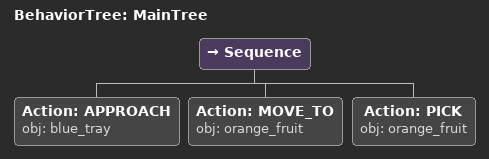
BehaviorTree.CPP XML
<root main_tree_to_execute="MainTree">
  <BehaviorTree ID="MainTree">
    <Sequence>
      <!-- Approach blue_tray -->
      <Action ID="APPROACH" obj="blue_tray" />
      <!-- Move to orange_fruit -->
      <Action ID="MOVE_TO" obj="orange_fruit" />
      <!-- Pick orange_fruit -->
      <Action ID="PICK" obj="orange_fruit" />
    </Sequence>
  </BehaviorTree>
</root>
